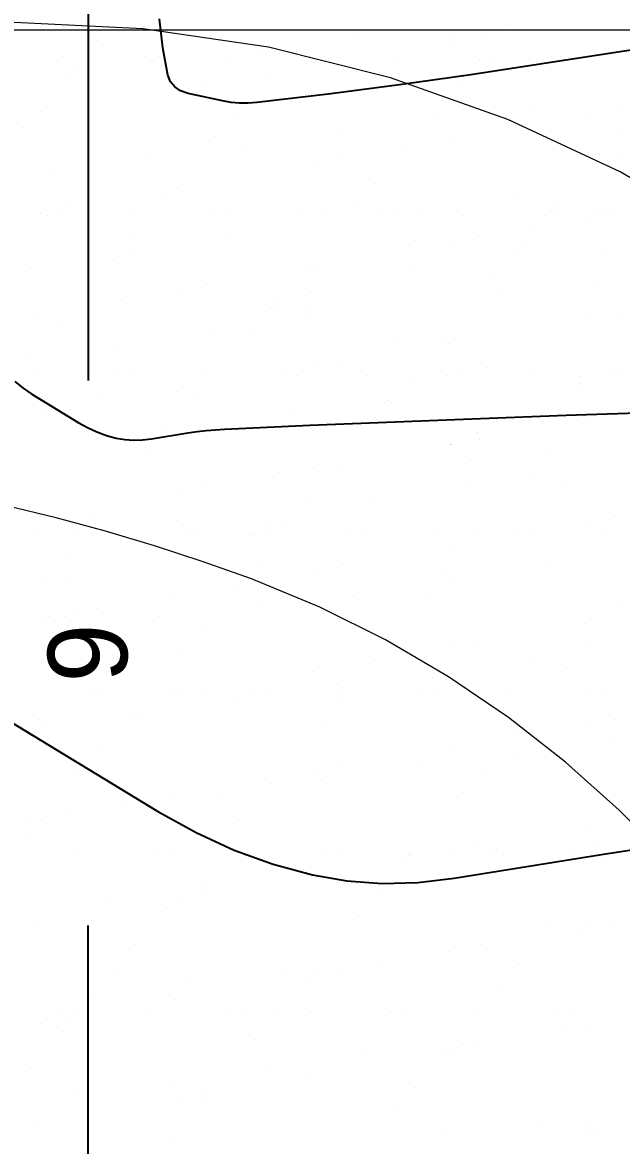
# Model space of a CAD drawing. Header units: metres. Extents: x -23 to 139, y -11 to 42.
# Drawn here: x 9.55 to 12.56, y 15.4 to 21.06 of the extents above; entities that cross this region are included whole.
import ezdxf

# ---------------------------------------------------------------- set-up
doc = ezdxf.new("R2010")
doc.units = ezdxf.units.M
doc.header["$LTSCALE"] = 96
doc.header["$MEASUREMENT"] = 0
doc.linetypes.add('Dash', pattern=[0.225, 0.15, -0.075])
for name, color, linetype, lineweight, true_color in [('CAD LAYER Presentation', 7, 'Continuous', 25, 0x000000), ('Dimensions_ Site 1_200', 7, 'Continuous', 18, 0x000000), ('Roads', 9, 'Continuous', 35, 0x808080), ('Terrain_ Boundary Setbacks', 1, 'Dash', 18, 0xff0000), ('Terrain_ Elevation Data', 9, 'Dash', 25, 0x808080)]:
    doc.layers.add(name, color=color, linetype=linetype, lineweight=lineweight, true_color=true_color)
doc.dimstyles.new('DimensionStyle', dxfattribs={"dimtxt": 40, "dimasz": 150, "dimexe": 10, "dimexo": 3, "dimgap": 1.25, "dimtad": 1, "dimdec": 0, "dimzin": 12, "dimdsep": 46, "dimtxsty": 'Standard', "dimcen": 0.09, "dimadec": 0, "dimazin": 0, "dimtfac": 1, "dimtdec": 4, "dimtofl": 0, "dimtmove": 0, "dimatfit": 3, "dimfxl": 30, "dimfxlon": 1, "dimfrac": 2, "dimtolj": 1, "dimtzin": 0, "dimarcsym": 0})

# ---------------------------------------------------------------- blocks, each defined once
blk = doc.blocks.new('*D24')
at = {"layer": 'Defpoints', "color": 0, "transparency": 16777216}
for p in [(9.578, 22.5215), (9.878, 22.5215), (10.178, 13.2392)]:
    blk.add_point(p, dxfattribs=at)
at = {"layer": 'Dimensions_ Site 1_200', "color": 0, "lineweight": -2, "transparency": 16777216}
for p, q in [((9.578, 22.5215), (9.978, 22.5215)), ((9.878, 22.3715), (9.878, 19.2541)), ((9.878, 13.3892), (9.878, 16.5065)), ((10.178, 13.2392), (9.778, 13.2392))]:
    blk.add_line(p, q, dxfattribs=at)
at = {"layer": 'Dimensions_ Site 1_200', "color": 0, "transparency": 16777216}
for points in [[(9.903, 22.3715), (9.853, 22.3715), (9.878, 22.5215)], [(9.853, 13.3892), (9.903, 13.3892), (9.878, 13.2392)]]:
    blk.add_solid(points, dxfattribs=at)
at = {"layer": 'Dimensions_ Site 1_200', "color": 0, "transparency": 16777216, "insert": (9.878, 17.8803), "char_height": 0.4, "attachment_point": 5, "rotation": 90}
blk.add_mtext('\\A1;9', dxfattribs=at)

msp = doc.modelspace()

# ---------------------------------------------------------------- linework, layer by layer
at = {"layer": 'CAD LAYER Presentation', "linetype": 'Dash', "lineweight": 13, "transparency": 33554687}
msp.add_lwpolyline([(16.0123, 14.9407), (16.0123, 15.3028, 0.408288), (8.8452, 21.0239), (5.355, 21.0239), (5.355, 18.888), (6.6591, 18.8754, -0.10053), (10.7005, 18.2546, -0.274324), (14.189, 13.8982)], format="xyb", dxfattribs=at)
at = {"layer": 'Roads', "color": 18, "lineweight": 0, "true_color": 0x000000, "transparency": 33554687}
for p, q in [((11.8527, 21.0031), (11.8527, 21.0031)), ((12.0012, 21.051), (12.0012, 21.051)), ((9.9192, 20.966), (9.9192, 20.966)), ((11.2314, 20.9957), (11.2314, 20.9957)), ((11.6998, 20.9448), (11.6998, 20.9448)), ((11.7049, 20.977), (11.7049, 20.977)), ((9.7555, 20.8884), (9.7555, 20.8884)), ((10.1605, 20.8884), (10.1605, 20.8884)), ((10.2355, 20.8884), (10.2355, 20.8884)), ((10.5895, 20.8884), (10.5895, 20.8884)), ((10.7423, 20.9291), (10.7423, 20.9291)), ((10.9945, 20.8884), (10.9945, 20.8884)), ((11.0695, 20.8884), (11.0695, 20.8884)), ((11.4235, 20.8884), (11.4235, 20.8884)), ((11.8285, 20.8884), (11.8285, 20.8884)), ((11.9035, 20.8884), (11.9035, 20.8884)), ((12.2575, 20.8884), (12.2575, 20.8884)), ((9.818, 20.8454), (9.818, 20.8454)), ((10.2493, 20.8402), (10.2493, 20.8402)), ((11.0107, 20.8546), (11.0107, 20.8546)), ((11.851, 20.8721), (11.851, 20.8721)), ((9.7656, 20.8046), (9.7656, 20.8046)), ((10.7815, 20.7955), (10.7815, 20.7955)), ((10.3311, 20.7348), (10.3311, 20.7348)), ((10.4789, 20.7608), (10.4789, 20.7608)), ((11.7497, 20.7514), (11.7497, 20.7514)), ((9.6368, 20.6124), (9.6368, 20.6124)), ((10.6233, 20.6071), (10.6233, 20.6071)), ((12.1195, 20.618), (12.1195, 20.618)), ((12.5388, 20.6129), (12.5388, 20.6129)), ((11.6359, 20.5823), (11.6359, 20.5823)), ((12.3911, 20.5869), (12.3911, 20.5869)), ((9.5538, 20.5305), (9.5538, 20.5305)), ((11.1467, 20.5156), (11.1467, 20.5156)), ((12.5551, 20.5131), (12.5551, 20.5131)), ((10.5221, 20.4864), (10.5221, 20.4864)), ((11.4856, 20.4366), (11.4856, 20.4366)), ((11.6968, 20.4644), (11.6968, 20.4644)), ((10.1701, 20.3911), (10.1701, 20.3911)), ((10.6537, 20.4268), (10.6537, 20.4268)), ((12.4538, 20.3925), (12.4538, 20.3925)), ((12.5565, 20.3892), (12.5565, 20.3892)), ((9.681, 20.3245), (9.681, 20.3245)), ((11.0173, 20.3446), (11.0173, 20.3446)), ((11.165, 20.3707), (11.165, 20.3707)), ((10.323, 20.2222), (10.323, 20.2222)), ((11.3274, 20.2481), (11.3274, 20.2481)), ((10.2579, 20.1716), (10.2579, 20.1716)), ((12.0403, 20.1689), (12.0403, 20.1689)), ((9.6435, 20.1024), (9.6435, 20.1024)), ((9.7912, 20.1284), (9.7912, 20.1284)), ((11.2262, 20.1275), (11.2262, 20.1275)), ((11.5512, 20.1022), (11.5512, 20.1022)), ((12.2494, 20.1488), (12.2494, 20.1488)), ((12.5064, 20.1052), (12.5064, 20.1052)), ((12.5064, 20.1052), (12.5064, 20.1052)), ((9.6735, 20.085), (9.6735, 20.085)), ((9.7485, 20.085), (9.7485, 20.085)), ((10.1025, 20.085), (10.1025, 20.085)), ((10.5075, 20.085), (10.5075, 20.085)), ((10.5825, 20.085), (10.5825, 20.085)), ((10.9365, 20.085), (10.9365, 20.085)), ((11.0708, 20.0851), (11.0708, 20.0851)), ((11.3415, 20.085), (11.3415, 20.085)), ((11.4165, 20.085), (11.4165, 20.085)), ((11.7705, 20.085), (11.7705, 20.085)), ((12.1755, 20.085), (12.1755, 20.085)), ((12.2202, 20.085), (12.2202, 20.085)), ((12.383, 20.0743), (12.383, 20.0743)), ((12.4313, 20.085), (12.4313, 20.085)), ((12.4313, 20.085), (12.4313, 20.085)), ((12.4616, 20.085), (12.4616, 20.085)), ((10.0998, 19.9831), (10.0998, 19.9831)), ((12.1271, 20.003), (12.1271, 20.003)), ((12.1271, 20.003), (12.1271, 20.003)), ((10.5745, 19.9777), (10.5745, 19.9777)), ((11.5263, 19.9613), (11.5263, 19.9613)), ((11.7035, 19.9544), (11.7035, 19.9544)), ((11.8512, 19.9805), (11.8512, 19.9805)), ((12.0673, 19.9318), (12.0673, 19.9318)), ((10.0854, 19.9111), (10.0854, 19.9111)), ((12.0315, 19.8892), (12.0315, 19.8892)), ((12.4739, 19.9206), (12.4739, 19.9206)), ((9.5924, 19.8222), (9.5924, 19.8222)), ((9.9985, 19.8625), (9.9985, 19.8625)), ((10.9772, 19.8307), (10.9772, 19.8307)), ((11.0092, 19.832), (11.0092, 19.832)), ((11.5041, 19.8352), (11.5041, 19.8352)), ((11.5041, 19.8352), (11.5041, 19.8352)), ((11.9303, 19.7685), (11.9303, 19.7685)), ((10.3296, 19.7122), (10.3296, 19.7122)), ((10.4774, 19.7382), (10.4774, 19.7382)), ((11.003, 19.7002), (11.003, 19.7002)), ((11.003, 19.7002), (11.003, 19.7002)), ((12.4448, 19.7555), (12.4448, 19.7555)), ((10.0407, 19.6572), (10.0407, 19.6572)), ((10.8282, 19.6531), (10.8282, 19.6531)), ((10.8282, 19.6531), (10.8282, 19.6531)), ((11.9557, 19.6888), (11.9557, 19.6888)), ((9.6354, 19.5898), (9.6354, 19.5898)), ((10.8039, 19.6242), (10.8039, 19.6242)), ((10.813, 19.635), (10.813, 19.635)), ((10.9903, 19.6285), (10.9903, 19.6285)), ((12.5373, 19.5903), (12.5373, 19.5903)), ((9.7344, 19.5476), (9.7344, 19.5476)), ((10.979, 19.5643), (10.979, 19.5643)), ((12.3896, 19.5643), (12.3896, 19.5643)), ((10.4899, 19.4976), (10.4899, 19.4976)), ((10.7026, 19.5035), (10.7026, 19.5035)), ((11.4404, 19.4739), (11.4404, 19.4739)), ((10.0006, 19.4302), (10.0006, 19.4302)), ((10.0006, 19.4302), (10.0006, 19.4302)), ((11.6661, 19.4537), (11.6661, 19.4537)), ((11.6953, 19.4418), (11.6953, 19.4418)), ((9.5762, 19.3592), (9.5762, 19.3592)), ((11.0158, 19.322), (11.0158, 19.322)), ((11.1635, 19.3481), (11.1635, 19.3481)), ((11.8905, 19.3195), (11.8905, 19.3195)), ((12.5504, 19.3095), (12.5504, 19.3095)), ((12.5504, 19.3095), (12.5504, 19.3095)), ((9.6155, 19.2816), (9.6155, 19.2816)), ((10.0205, 19.2816), (10.0205, 19.2816)), ((10.0955, 19.2816), (10.0955, 19.2816)), ((10.4495, 19.2816), (10.4495, 19.2816)), ((10.8545, 19.2816), (10.8545, 19.2816)), ((10.9295, 19.2816), (10.9295, 19.2816)), ((11.2835, 19.2816), (11.2835, 19.2816)), ((11.508, 19.2652), (11.508, 19.2652)), ((11.6885, 19.2816), (11.6885, 19.2816)), ((11.7635, 19.2816), (11.7635, 19.2816)), ((12.1175, 19.2816), (12.1175, 19.2816)), ((12.3601, 19.2754), (12.3601, 19.2754)), ((12.5225, 19.2816), (12.5225, 19.2816)), ((10.3215, 19.1996), (10.3215, 19.1996)), ((12.3504, 19.2203), (12.3504, 19.2203)), ((12.3504, 19.2203), (12.3504, 19.2203)), ((12.355, 19.2463), (12.355, 19.2463)), ((9.9568, 19.1818), (9.9568, 19.1818)), ((10.4385, 19.1887), (10.4385, 19.1887)), ((11.3835, 19.1509), (11.3835, 19.1509)), ((11.4067, 19.1446), (11.4067, 19.1446)), ((9.642, 19.0798), (9.642, 19.0798)), ((9.7897, 19.1058), (9.7897, 19.1058)), ((10.8943, 19.0842), (10.8943, 19.0842)), ((12.3387, 19.0572), (12.3387, 19.0572)), ((12.3815, 19.0517), (12.3815, 19.0517)), ((10.2803, 19.0002), (10.2803, 19.0002)), ((10.4013, 18.9954), (10.4013, 18.9954)), ((11.8323, 18.9893), (11.8323, 18.9893)), ((11.8323, 18.9893), (11.8323, 18.9893)), ((9.9177, 18.9597), (9.9177, 18.9597)), ((11.702, 18.9318), (11.702, 18.9318)), ((11.7025, 18.9319), (11.7025, 18.9319)), ((11.7045, 18.9323), (11.7045, 18.9323)), ((11.7045, 18.9323), (11.7045, 18.9323)), ((11.8516, 18.9582), (11.8516, 18.9582)), ((10.1791, 18.8796), (10.1791, 18.8796)), ((11.8089, 18.8564), (11.8089, 18.8564)), ((12.2121, 18.9063), (12.2121, 18.9063)), ((11.0077, 18.8094), (11.0077, 18.8094)), ((11.1425, 18.8297), (11.1425, 18.8297)), ((10.8425, 18.7902), (10.8425, 18.7902)), ((11.7879, 18.7375), (11.7879, 18.7375)), ((12.1108, 18.7856), (12.1108, 18.7856)), ((12.267, 18.7471), (12.267, 18.7471)), ((10.3282, 18.6896), (10.3282, 18.6896)), ((10.4759, 18.7156), (10.4759, 18.7156)), ((10.9844, 18.6413), (10.9844, 18.6413)), ((11.2988, 18.6708), (11.2988, 18.6708)), ((12.5358, 18.5677), (12.5358, 18.5677)), ((9.6339, 18.5672), (9.6339, 18.5672)), ((9.9149, 18.5647), (9.9149, 18.5647)), ((10.3221, 18.5463), (10.3221, 18.5463)), ((10.7961, 18.5272), (10.7961, 18.5272)), ((10.7961, 18.5272), (10.7961, 18.5272)), ((10.8832, 18.5206), (10.8832, 18.5206)), ((12.3881, 18.5417), (12.3881, 18.5417)), ((9.6085, 18.4782), (9.6085, 18.4782)), ((9.833, 18.4796), (9.833, 18.4796)), ((9.9625, 18.4782), (9.9625, 18.4782)), ((10.3675, 18.4782), (10.3675, 18.4782)), ((10.4232, 18.4782), (10.4232, 18.4782)), ((10.6861, 18.4782), (10.6861, 18.4782)), ((10.6861, 18.4782), (10.6861, 18.4782)), ((10.7054, 18.4782), (10.7054, 18.4782)), ((10.7965, 18.4782), (10.7965, 18.4782)), ((11.2015, 18.4782), (11.2015, 18.4782)), ((11.2765, 18.4782), (11.2765, 18.4782)), ((11.6305, 18.4782), (11.6305, 18.4782)), ((11.8466, 18.4708), (11.8466, 18.4708)), ((12.0355, 18.4782), (12.0355, 18.4782)), ((12.1105, 18.4782), (12.1105, 18.4782)), ((12.4645, 18.4782), (12.4645, 18.4782)), ((11.6938, 18.4192), (11.6938, 18.4192)), ((9.7568, 18.3763), (9.7568, 18.3763)), ((10.7594, 18.3191), (10.7594, 18.3191)), ((11.0143, 18.2994), (11.0143, 18.2994)), ((11.162, 18.3255), (11.162, 18.3255)), ((12.1924, 18.3241), (12.1924, 18.3241)), ((9.6555, 18.2556), (9.6555, 18.2556)), ((9.7945, 18.2608), (9.7945, 18.2608)), ((11.6885, 18.2823), (11.6885, 18.2823)), ((11.7033, 18.2574), (11.7033, 18.2574)), ((10.32, 18.177), (10.32, 18.177)), ((10.619, 18.2058), (10.619, 18.2058)), ((10.7266, 18.1329), (10.7266, 18.1329)), ((11.2102, 18.1686), (11.2102, 18.1686)), ((11.5873, 18.1617), (11.5873, 18.1617)), ((9.677, 18.0636), (9.677, 18.0636)), ((9.76, 18.0652), (9.76, 18.0652)), ((9.76, 18.0652), (9.76, 18.0652)), ((9.8084, 18.0868), (9.8084, 18.0868)), ((9.8084, 18.0868), (9.8084, 18.0868)), ((9.9196, 18.1064), (9.9196, 18.1064)), ((10.2375, 18.0662), (10.2375, 18.0662)), ((12.5507, 18.1118), (12.5507, 18.1118)), ((9.6405, 18.0572), (9.6405, 18.0572)), ((10.4609, 18.0173), (10.4609, 18.0173)), ((12.38, 18.0291), (12.38, 18.0291)), ((10.3596, 17.8967), (10.3596, 17.8967)), ((11.7005, 17.9092), (11.7005, 17.9092)), ((11.8482, 17.9353), (11.8482, 17.9353)), ((12.3926, 17.9234), (12.3926, 17.9234)), ((11.3231, 17.8468), (11.3231, 17.8468)), ((12.1077, 17.844), (12.1077, 17.844)), ((9.71, 17.7817), (9.71, 17.7817)), ((11.0062, 17.7868), (11.0062, 17.7868)), ((12.2914, 17.8027), (12.2914, 17.8027)), ((11.1311, 17.7195), (11.1311, 17.7195)), ((11.6147, 17.7551), (11.6147, 17.7551)), ((9.8804, 17.6748), (9.8804, 17.6748)), ((9.9554, 17.6748), (9.9554, 17.6748)), ((10.3094, 17.6748), (10.3094, 17.6748)), ((10.3267, 17.667), (10.3267, 17.667)), ((10.4744, 17.6931), (10.4744, 17.6931)), ((10.7144, 17.6748), (10.7144, 17.6748)), ((10.7894, 17.6748), (10.7894, 17.6748)), ((11.1434, 17.6748), (11.1434, 17.6748)), ((11.5484, 17.6748), (11.5484, 17.6748)), ((11.6234, 17.6748), (11.6234, 17.6748)), ((11.9774, 17.6748), (11.9774, 17.6748)), ((12.3824, 17.6748), (12.3824, 17.6748)), ((12.4574, 17.6748), (12.4574, 17.6748)), ((10.6419, 17.6528), (10.6419, 17.6528)), ((11.165, 17.6584), (11.165, 17.6584)), ((10.0954, 17.5818), (10.0954, 17.5818)), ((10.1489, 17.564), (10.1489, 17.564)), ((9.6324, 17.5446), (9.6324, 17.5446)), ((9.6653, 17.5283), (9.6653, 17.5283)), ((11.0637, 17.5377), (11.0637, 17.5377)), ((12.3866, 17.5191), (12.3866, 17.5191)), ((12.5343, 17.5451), (12.5343, 17.5451)), ((12.0272, 17.4879), (12.0272, 17.4879)), ((9.9373, 17.3934), (9.9373, 17.3934)), ((11.6923, 17.3966), (11.6923, 17.3966)), ((12.5122, 17.4306), (12.5122, 17.4306)), ((12.0192, 17.3417), (12.0192, 17.3417)), ((9.8361, 17.2727), (9.8361, 17.2727)), ((11.0128, 17.2768), (11.0128, 17.2768)), ((11.1605, 17.3029), (11.1605, 17.3029)), ((11.5355, 17.3061), (11.5355, 17.3061)), ((11.869, 17.2994), (11.869, 17.2994)), ((10.7995, 17.2229), (10.7995, 17.2229)), ((11.0464, 17.2394), (11.0464, 17.2394)), ((10.3185, 17.1544), (10.3185, 17.1544)), ((11.7678, 17.1788), (11.7678, 17.1788)), ((10.0697, 17.1149), (10.0697, 17.1149)), ((10.5534, 17.1506), (10.5534, 17.1506)), ((9.5806, 17.0482), (9.5806, 17.0482)), ((9.7867, 17.0606), (9.7867, 17.0606)), ((9.639, 17.0346), (9.639, 17.0346)), ((10.6414, 17.0344), (10.6414, 17.0344)), ((12.3785, 17.0065), (12.3785, 17.0065)), ((9.5719, 16.9579), (9.5719, 16.9579)), ((12.4236, 16.9283), (12.4236, 16.9283)), ((9.8224, 16.8714), (9.8224, 16.8714)), ((10.2274, 16.8714), (10.2274, 16.8714)), ((10.3024, 16.8714), (10.3024, 16.8714)), ((10.5402, 16.9138), (10.5402, 16.9138)), ((10.6564, 16.8714), (10.6564, 16.8714)), ((11.0614, 16.8714), (11.0614, 16.8714)), ((11.1364, 16.8714), (11.1364, 16.8714)), ((11.4904, 16.8714), (11.4904, 16.8714)), ((11.699, 16.8867), (11.699, 16.8867)), ((11.8467, 16.9127), (11.8467, 16.9127)), ((11.8954, 16.8714), (11.8954, 16.8714)), ((11.94, 16.8927), (11.94, 16.8927)), ((11.9704, 16.8714), (11.9704, 16.8714)), ((12.3244, 16.8714), (12.3244, 16.8714)), ((11.4509, 16.826), (11.4509, 16.826)), ((11.5036, 16.8639), (11.5036, 16.8639)), ((12.4719, 16.8198), (12.4719, 16.8198)), ((11.0047, 16.7642), (11.0047, 16.7642)), ((10.4742, 16.7015), (10.4742, 16.7015)), ((10.9578, 16.7371), (10.9578, 16.7371)), ((10.3252, 16.6444), (10.3252, 16.6444)), ((10.4729, 16.6705), (10.4729, 16.6705)), ((11.3455, 16.6755), (11.3455, 16.6755)), ((9.9851, 16.6348), (9.9851, 16.6348)), ((10.276, 16.5989), (10.276, 16.5989)), ((11.2443, 16.5548), (11.2443, 16.5548)), ((9.6309, 16.522), (9.6309, 16.522)), ((12.2077, 16.5049), (12.2077, 16.5049)), ((12.3444, 16.4792), (12.3444, 16.4792)), ((12.3851, 16.4965), (12.3851, 16.4965)), ((12.5329, 16.5225), (12.5329, 16.5225)), ((10.1179, 16.4105), (10.1179, 16.4105)), ((11.6908, 16.3741), (11.6908, 16.3741)), ((11.8553, 16.4126), (11.8553, 16.4126)), ((11.3623, 16.3237), (11.3623, 16.3237)), ((12.0496, 16.3165), (12.0496, 16.3165)), ((10.0166, 16.2898), (10.0166, 16.2898)), ((10.8787, 16.2881), (10.8787, 16.2881)), ((11.0113, 16.2542), (11.0113, 16.2542)), ((11.159, 16.2803), (11.159, 16.2803)), ((10.3895, 16.2214), (10.3895, 16.2214)), ((10.9801, 16.24), (10.9801, 16.24)), ((11.9483, 16.1959), (11.9483, 16.1959)), ((9.8965, 16.1326), (9.8965, 16.1326)), ((10.317, 16.1318), (10.317, 16.1318)), ((9.7404, 16.068), (9.7404, 16.068)), ((9.7852, 16.038), (9.7852, 16.038)), ((9.8154, 16.068), (9.8154, 16.068)), ((10.1694, 16.068), (10.1694, 16.068)), ((10.5744, 16.068), (10.5744, 16.068)), ((10.6494, 16.068), (10.6494, 16.068)), ((10.8219, 16.0515), (10.8219, 16.0515)), ((11.0034, 16.068), (11.0034, 16.068)), ((11.4084, 16.068), (11.4084, 16.068)), ((11.4834, 16.068), (11.4834, 16.068)), ((11.8374, 16.068), (11.8374, 16.068)), ((12.2424, 16.068), (12.2424, 16.068)), ((12.3174, 16.068), (12.3174, 16.068)), ((9.6375, 16.012), (9.6375, 16.012)), ((9.7524, 15.975), (9.7524, 15.975)), ((12.2598, 15.9992), (12.2598, 15.9992)), ((12.377, 15.9839), (12.377, 15.9839)), ((10.7207, 15.9309), (10.7207, 15.9309)), ((11.7668, 15.9103), (11.7668, 15.9103)), ((11.2831, 15.8747), (11.2831, 15.8747)), ((11.6842, 15.881), (11.6842, 15.881)), ((11.6975, 15.8641), (11.6975, 15.8641)), ((11.8452, 15.8901), (11.8452, 15.8901)), ((10.794, 15.808), (10.794, 15.808)), ((9.5943, 15.7865), (9.5943, 15.7865)), ((11.0032, 15.7416), (11.0032, 15.7416)), ((9.8173, 15.6835), (9.8173, 15.6835)), ((10.301, 15.7191), (10.301, 15.7191)), ((11.526, 15.6926), (11.526, 15.6926)), ((10.4714, 15.6479), (10.4714, 15.6479)), ((10.3237, 15.6218), (10.3237, 15.6218)), ((10.4565, 15.616), (10.4565, 15.616)), ((11.4248, 15.5719), (11.4248, 15.5719)), ((12.3882, 15.522), (12.3882, 15.522)), ((9.6294, 15.4994), (9.6294, 15.4994)), ((11.6876, 15.4612), (11.6876, 15.4612)), ((12.1712, 15.4969), (12.1712, 15.4969)), ((12.3836, 15.4739), (12.3836, 15.4739)), ((12.425, 15.4812), (12.425, 15.4812)), ((10.2984, 15.4276), (10.2984, 15.4276))]:
    msp.add_line(p, q, dxfattribs=at)
at = {"layer": 'Terrain_ Boundary Setbacks', "transparency": 33554687}
msp.add_lwpolyline([(35.6113, 21.0215), (35.6113, 3.9015), (1.8797, 3.9015), (1.8802, 21.0215)], close=True, dxfattribs=at)
at = {"layer": 'Terrain_ Elevation Data', "transparency": 33554687}
for points in [[(13.6083, 21.0749), (12.1653, 20.85), (11.8056, 20.7957), (11.4461, 20.7451), (11.0867, 20.6981), (10.7275, 20.6547), (10.6841, 20.6515), (10.6409, 20.6519), (10.5978, 20.6559), (10.5548, 20.6636), (10.3825, 20.7015), (10.3439, 20.7144), (10.314, 20.734), (10.2928, 20.7604), (10.2802, 20.7936), (10.2544, 20.9318), (10.2372, 21.0767)], [(9.5084, 19.2488), (9.551, 19.2163), (9.5952, 19.1856), (9.6409, 19.1565), (9.8273, 19.0432), (9.8742, 19.0171), (9.9219, 18.9952), (9.9704, 18.9776), (10.0197, 18.9643), (10.0627, 18.9568), (10.1066, 18.9536), (10.1512, 18.9547), (10.1967, 18.96), (10.3809, 18.9898), (10.4269, 18.9966), (10.473, 19.0021), (10.5192, 19.0062), (10.5656, 19.009), (10.9953, 19.0285), (11.4251, 19.0466), (11.8551, 19.0634), (12.2851, 19.0788), (14.0109, 19.1383)], [(9.4818, 17.5372), (10.2329, 17.0805), (10.4218, 16.9753), (10.614, 16.8872), (10.8096, 16.8163), (11.0085, 16.7625), (11.1818, 16.7324), (11.3585, 16.7195), (11.5385, 16.7238), (11.7218, 16.7452), (12.4641, 16.8654), (12.6492, 16.8943)]]:
    msp.add_lwpolyline(points, dxfattribs=at)

# ---------------------------------------------------------------- dimensions: what is measured, and where the dimension line sits
at = {"layer": 'Dimensions_ Site 1_200', "transparency": 33554687}
dim = msp.add_linear_dim(base=(9.878, 22.5215), p1=(10.178, 13.2392), p2=(9.578, 22.5215), angle=90, dimstyle='DimensionStyle', override={"dimtxt": 0.4, "dimasz": 0.15, "dimexe": 0.1, "dimexo": 0, "dimtmove": 2}, dxfattribs=at)
dim.commit()
dim.dimension.update_dxf_attribs({"geometry": '*D24', "text_midpoint": (9.878, 17.8803), "dimtype": 160})

doc.saveas('drawing.dxf')
